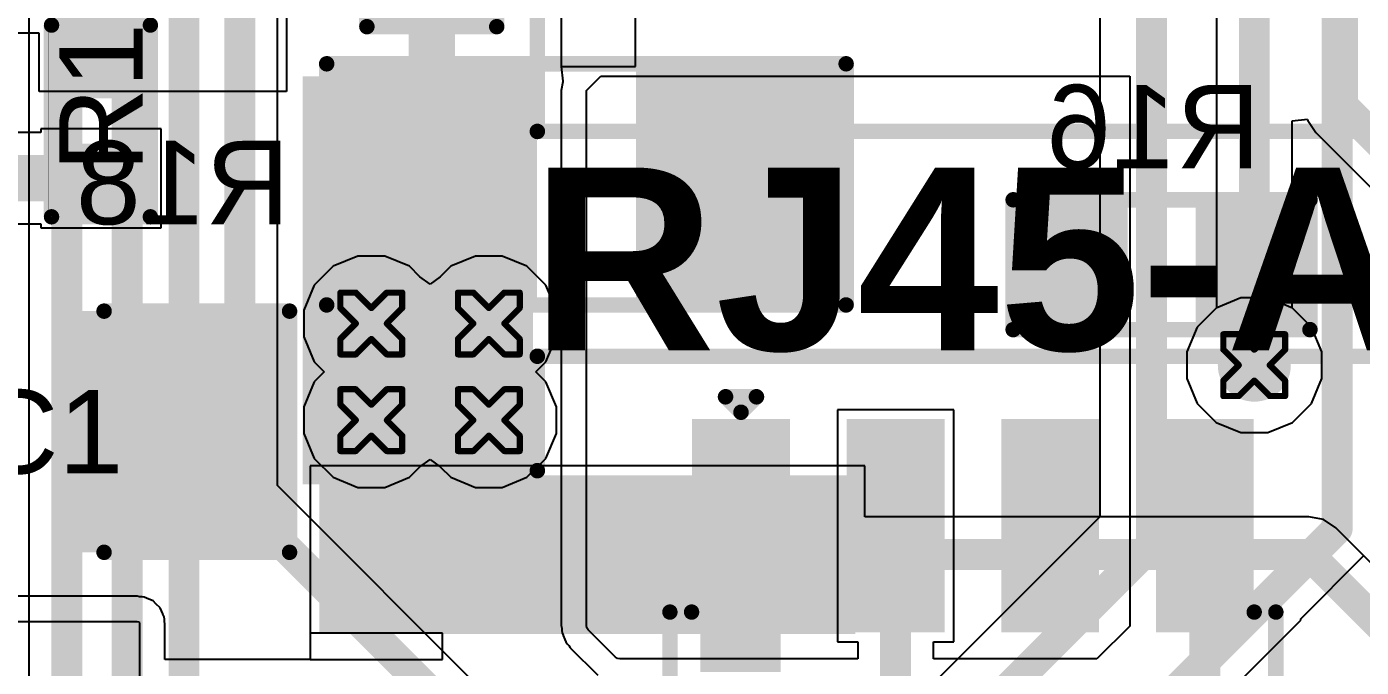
# Model space of a CAD drawing. Header units: inches. Extents: x -6 to 328, y -6 to 90.
# Drawn here: x 4.81 to 15.78, y 12.43 to 17.69 of the extents above; entities that cross this region are included whole.
import ezdxf

# ---------------------------------------------------------------- set-up
doc = ezdxf.new("R2010")
doc.units = ezdxf.units.IN
for name, color, linetype in [('Bottom Layer', 5, 'Continuous'), ('Bottom Overlay', 54, 'Continuous'), ('Bottom Paste', 16, 'Continuous'), ('Bottom Solder', 6, 'Continuous'), ('Designators', 56, 'Continuous'), ('Drill Drawing', 1, 'Continuous'), ('GND', 76, 'Continuous'), ('PWR', 16, 'Continuous'), ('Top Layer', 1, 'Continuous'), ('Top Overlay', 2, 'Continuous'), ('Top Paste', 8, 'Continuous'), ('Top Solder', 216, 'Continuous'), ('Via Holes', 16, 'Continuous')]:
    doc.layers.add(name, color=color, linetype=linetype)
doc.styles.add('Arial', font='', dxfattribs={"height": 0.2})
doc.styles.add('Arial_Bold', font='', dxfattribs={"height": 0.2})
doc.styles.get('Arial').set_extended_font_data('Arial')
doc.styles.get('Arial_Bold').set_extended_font_data('Arial', bold=True)

# ---------------------------------------------------------------- blocks, each defined once
blk = doc.blocks.new('SOIC_8_B_3')
at = {"layer": 'Bottom Layer'}
for points in [[(-3.475, 1.605), (-3.475, 2.205), (-1.925, 2.205), (-1.925, 1.605)], [(1.925, 1.605), (1.925, 2.205), (3.475, 2.205), (3.475, 1.605)], [(-3.475, 0.335), (-3.475, 0.935), (-1.925, 0.935), (-1.925, 0.335)], [(1.925, 0.335), (1.925, 0.935), (3.475, 0.935), (3.475, 0.335)], [(-3.475, -0.935), (-3.475, -0.335), (-1.925, -0.335), (-1.925, -0.935)], [(1.925, -0.935), (1.925, -0.335), (3.475, -0.335), (3.475, -0.935)], [(-3.475, -2.205), (-3.475, -1.605), (-1.925, -1.605), (-1.925, -2.205)], [(1.925, -2.205), (1.925, -1.605), (3.475, -1.605), (3.475, -2.205)]]:
    blk.add_hatch(color=5, dxfattribs=at).paths.add_polyline_path(points)
at = {"layer": 'Bottom Overlay'}
blk.add_hatch(color=54, dxfattribs=at).paths.add_polyline_path([(-1.827, -2.24), (-1.497, -2.24), (-1.497, -1.58), (-1.827, -1.58)])
at = {"layer": 'Bottom Paste'}
for points in [[(-3.475, 1.605), (-3.475, 2.205), (-1.925, 2.205), (-1.925, 1.605)], [(1.925, 1.605), (1.925, 2.205), (3.475, 2.205), (3.475, 1.605)], [(-3.475, 0.335), (-3.475, 0.935), (-1.925, 0.935), (-1.925, 0.335)], [(1.925, 0.335), (1.925, 0.935), (3.475, 0.935), (3.475, 0.335)], [(-3.475, -0.935), (-3.475, -0.335), (-1.925, -0.335), (-1.925, -0.935)], [(1.925, -0.935), (1.925, -0.335), (3.475, -0.335), (3.475, -0.935)], [(-3.475, -2.205), (-3.475, -1.605), (-1.925, -1.605), (-1.925, -2.205)], [(1.925, -2.205), (1.925, -1.605), (3.475, -1.605), (3.475, -2.205)]]:
    blk.add_hatch(color=16, dxfattribs=at).paths.add_polyline_path(points)
at = {"layer": 'Bottom Solder'}
for points in [[(-3.577, 1.503), (-3.577, 2.307), (-1.823, 2.307), (-1.823, 1.503)], [(1.823, 1.503), (1.823, 2.307), (3.577, 2.307), (3.577, 1.503)], [(-3.577, 0.233), (-3.577, 1.037), (-1.823, 1.037), (-1.823, 0.233)], [(1.823, 0.233), (1.823, 1.037), (3.577, 1.037), (3.577, 0.233)], [(-3.577, -1.037), (-3.577, -0.233), (-1.823, -0.233), (-1.823, -1.037)], [(1.823, -1.037), (1.823, -0.233), (3.577, -0.233), (3.577, -1.037)], [(-3.577, -2.307), (-3.577, -1.503), (-1.823, -1.503), (-1.823, -2.307)], [(1.823, -2.307), (1.823, -1.503), (3.577, -1.503), (3.577, -2.307)]]:
    blk.add_hatch(color=6, dxfattribs=at).paths.add_polyline_path(points)
at = {"layer": 'Bottom Overlay', "const_width": 0.127}
for points in [[(1.991, 2.489), (-1.991, 2.489)], [(-1.991, 2.311), (-1.991, 2.489)], [(1.991, 2.311), (1.991, 2.489)], [(-3.759, -2.032), (-3.759, -1.778)], [(-3.632, -1.905), (-3.759, -1.778)], [(-3.759, -2.032), (-3.632, -1.905)], [(-1.991, -2.489), (-1.991, -2.311)], [(1.991, -2.489), (1.991, -2.311)], [(1.991, -2.489), (-1.991, -2.489)]]:
    blk.add_lwpolyline(points, dxfattribs=at)
at = {"layer": 'Bottom Overlay', "const_width": 0.0635}
for points in [[(-2.022, 2.489, 1), (-1.959, 2.489, 1)], [(-2.022, 2.489, 1), (-1.959, 2.489, 1)], [(1.959, 2.489, 1), (2.022, 2.489, 1)], [(1.959, 2.489, 1), (2.022, 2.489, 1)], [(-2.022, 2.311, 1), (-1.959, 2.311, 1)], [(1.959, 2.311, 1), (2.022, 2.311, 1)], [(-3.791, -1.778, 1), (-3.727, -1.778, 1)], [(-3.791, -1.778, 1), (-3.727, -1.778, 1)], [(-3.664, -1.905, 1), (-3.6, -1.905, 1)], [(-3.664, -1.905, 1), (-3.6, -1.905, 1)], [(-3.791, -2.032, 1), (-3.727, -2.032, 1)], [(-3.791, -2.032, 1), (-3.727, -2.032, 1)], [(-2.022, -2.311, 1), (-1.959, -2.311, 1)], [(1.959, -2.311, 1), (2.022, -2.311, 1)], [(-2.022, -2.489, 1), (-1.959, -2.489, 1)], [(-2.022, -2.489, 1), (-1.959, -2.489, 1)], [(1.959, -2.489, 1), (2.022, -2.489, 1)], [(1.959, -2.489, 1), (2.022, -2.489, 1)]]:
    blk.add_lwpolyline(points, format="xyb", close=True, dxfattribs=at)
blk = doc.blocks.new('R___1206_B_24')
at = {"layer": 'Bottom Layer'}
for points in [[(-2.032, 0.889), (-0.508, 0.889), (-0.508, -0.889), (-2.032, -0.889)], [(0.508, 0.889), (2.032, 0.889), (2.032, -0.889), (0.508, -0.889)]]:
    blk.add_hatch(color=5, dxfattribs=at).paths.add_polyline_path(points)
at = {"layer": 'Bottom Paste'}
for points in [[(-2.032, 0.889), (-0.508, 0.889), (-0.508, -0.889), (-2.032, -0.889)], [(0.508, 0.889), (2.032, 0.889), (2.032, -0.889), (0.508, -0.889)]]:
    blk.add_hatch(color=16, dxfattribs=at).paths.add_polyline_path(points)
at = {"layer": 'Bottom Solder'}
for points in [[(-2.1336, 0.9906), (-0.4064, 0.9906), (-0.4064, -0.9906), (-2.1336, -0.9906)], [(0.4064, 0.9906), (2.1336, 0.9906), (2.1336, -0.9906), (0.4064, -0.9906)]]:
    blk.add_hatch(color=6, dxfattribs=at).paths.add_polyline_path(points)
at = {"layer": 'Bottom Overlay', "const_width": 0.127}
for points in [[(-2.1336, -0.9906), (-2.1336, 0.9906)], [(-2.1336, 0.9906), (2.1336, 0.9906)], [(2.1336, -0.9906), (2.1336, 0.9906)], [(-2.1336, -0.9906), (2.1336, -0.9906)]]:
    blk.add_lwpolyline(points, dxfattribs=at)
at = {"layer": 'Bottom Overlay', "const_width": 0.0635}
for points in [[(-2.16535, 0.9906, 1), (-2.10185, 0.9906, 1)], [(-2.16535, 0.9906, 1), (-2.10185, 0.9906, 1)], [(2.10185, 0.9906, 1), (2.16535, 0.9906, 1)], [(2.10185, 0.9906, 1), (2.16535, 0.9906, 1)], [(-2.16535, -0.9906, 1), (-2.10185, -0.9906, 1)], [(-2.16535, -0.9906, 1), (-2.10185, -0.9906, 1)], [(2.10185, -0.9906, 1), (2.16535, -0.9906, 1)], [(2.10185, -0.9906, 1), (2.16535, -0.9906, 1)]]:
    blk.add_lwpolyline(points, format="xyb", close=True, dxfattribs=at)
blk = doc.blocks.new('R___0603_B_25')
at = {"layer": 'Bottom Layer'}
for points in [[(-1.143, -0.4445), (-1.143, 0.4445), (-0.381, 0.4445), (-0.381, -0.4445)], [(0.381, -0.4445), (0.381, 0.4445), (1.143, 0.4445), (1.143, -0.4445)]]:
    blk.add_hatch(color=5, dxfattribs=at).paths.add_polyline_path(points)
at = {"layer": 'Bottom Paste'}
for points in [[(-1.143, -0.4445), (-1.143, 0.4445), (-0.381, 0.4445), (-0.381, -0.4445)], [(0.381, -0.4445), (0.381, 0.4445), (1.143, 0.4445), (1.143, -0.4445)]]:
    blk.add_hatch(color=16, dxfattribs=at).paths.add_polyline_path(points)
at = {"layer": 'Bottom Solder'}
for points in [[(-1.2446, -0.5461), (-1.2446, 0.5461), (-0.2794, 0.5461), (-0.2794, -0.5461)], [(0.2794, -0.5461), (0.2794, 0.5461), (1.2446, 0.5461), (1.2446, -0.5461)]]:
    blk.add_hatch(color=6, dxfattribs=at).paths.add_polyline_path(points)
at = {"layer": 'Bottom Overlay', "const_width": 0.127}
for points in [[(1.2192, 0.5334), (-1.2192, 0.5334)], [(-1.2192, -0.5334), (-1.2192, 0.5334)], [(1.2192, -0.5334), (1.2192, 0.5334)], [(1.2192, -0.5334), (-1.2192, -0.5334)]]:
    blk.add_lwpolyline(points, dxfattribs=at)
at = {"layer": 'Bottom Overlay', "const_width": 0.0635}
for points in [[(-1.25095, 0.5334, 1), (-1.18745, 0.5334, 1)], [(-1.25095, 0.5334, 1), (-1.18745, 0.5334, 1)], [(1.18745, 0.5334, 1), (1.25095, 0.5334, 1)], [(1.18745, 0.5334, 1), (1.25095, 0.5334, 1)], [(-1.25095, -0.5334, 1), (-1.18745, -0.5334, 1)], [(-1.25095, -0.5334, 1), (-1.18745, -0.5334, 1)], [(1.18745, -0.5334, 1), (1.25095, -0.5334, 1)], [(1.18745, -0.5334, 1), (1.25095, -0.5334, 1)]]:
    blk.add_lwpolyline(points, format="xyb", close=True, dxfattribs=at)
blk = doc.blocks.new('R___0603_B_26')
at = {"layer": 'Bottom Layer'}
for points in [[(-1.143, -0.4445), (-1.143, 0.4445), (-0.381, 0.4445), (-0.381, -0.4445)], [(0.381, -0.4445), (0.381, 0.4445), (1.143, 0.4445), (1.143, -0.4445)]]:
    blk.add_hatch(color=5, dxfattribs=at).paths.add_polyline_path(points)
at = {"layer": 'Bottom Paste'}
for points in [[(-1.143, -0.4445), (-1.143, 0.4445), (-0.381, 0.4445), (-0.381, -0.4445)], [(0.381, -0.4445), (0.381, 0.4445), (1.143, 0.4445), (1.143, -0.4445)]]:
    blk.add_hatch(color=16, dxfattribs=at).paths.add_polyline_path(points)
at = {"layer": 'Bottom Solder'}
for points in [[(-1.2446, -0.5461), (-1.2446, 0.5461), (-0.2794, 0.5461), (-0.2794, -0.5461)], [(0.2794, -0.5461), (0.2794, 0.5461), (1.2446, 0.5461), (1.2446, -0.5461)]]:
    blk.add_hatch(color=6, dxfattribs=at).paths.add_polyline_path(points)
at = {"layer": 'Bottom Overlay', "const_width": 0.127}
for points in [[(-1.2192, 0.5334), (-1.2192, -0.5334)], [(1.2192, 0.5334), (-1.2192, 0.5334)], [(1.2192, 0.5334), (1.2192, -0.5334)], [(1.2192, -0.5334), (-1.2192, -0.5334)]]:
    blk.add_lwpolyline(points, dxfattribs=at)
at = {"layer": 'Bottom Overlay', "const_width": 0.0635}
for points in [[(-1.25095, 0.5334, 1), (-1.18745, 0.5334, 1)], [(-1.25095, 0.5334, 1), (-1.18745, 0.5334, 1)], [(1.18745, 0.5334, 1), (1.25095, 0.5334, 1)], [(1.18745, 0.5334, 1), (1.25095, 0.5334, 1)], [(-1.25095, -0.5334, 1), (-1.18745, -0.5334, 1)], [(-1.25095, -0.5334, 1), (-1.18745, -0.5334, 1)], [(1.18745, -0.5334, 1), (1.25095, -0.5334, 1)], [(1.18745, -0.5334, 1), (1.25095, -0.5334, 1)]]:
    blk.add_lwpolyline(points, format="xyb", close=True, dxfattribs=at)
blk = doc.blocks.new('R___0402_41')
at = {"layer": 'Top Layer'}
for points in [[(-0.699, -0.318), (-0.699, 0.317), (-0.241, 0.317), (-0.241, -0.318)], [(0.241, -0.318), (0.241, 0.317), (0.699, 0.317), (0.699, -0.318)]]:
    blk.add_hatch(color=1, dxfattribs=at).paths.add_polyline_path(points)
at = {"layer": 'Top Paste'}
for points in [[(-0.699, -0.318), (-0.699, 0.317), (-0.241, 0.317), (-0.241, -0.318)], [(0.241, -0.318), (0.241, 0.317), (0.699, 0.317), (0.699, -0.318)]]:
    blk.add_hatch(color=8, dxfattribs=at).paths.add_polyline_path(points)
at = {"layer": 'Top Solder'}
for points in [[(-0.754, -0.373), (-0.754, 0.373), (-0.186, 0.373), (-0.186, -0.373)], [(0.186, -0.373), (0.186, 0.373), (0.754, 0.373), (0.754, -0.373)]]:
    blk.add_hatch(color=216, dxfattribs=at).paths.add_polyline_path(points)
at = {"layer": 'Top Overlay'}
for points, const_width in [([(-0.787, -0.406), (-0.787, 0.406)], 0.127), ([(0.787, 0.406), (-0.787, 0.406)], 0.127), ([(0.787, -0.406), (0.787, 0.406)], 0.127), ([(0.787, -0.406), (-0.787, -0.406)], 0.127), ([(0.813, -0.432), (-0.813, -0.432)], 0.00323)]:
    blk.add_lwpolyline(points, dxfattribs=dict(at, const_width=const_width))
for points, const_width in [([(-0.819, 0.406, 1), (-0.756, 0.406, 1)], 0.0635), ([(-0.819, 0.406, 1), (-0.756, 0.406, 1)], 0.0635), ([(0.756, 0.406, 1), (0.819, 0.406, 1)], 0.0635), ([(0.756, 0.406, 1), (0.819, 0.406, 1)], 0.0635), ([(-0.819, -0.406, 1), (-0.756, -0.406, 1)], 0.0635), ([(-0.819, -0.406, 1), (-0.756, -0.406, 1)], 0.0635), ([(-0.814, -0.432, 1), (-0.812, -0.432, 1)], 0.00161), ([(0.756, -0.406, 1), (0.819, -0.406, 1)], 0.0635), ([(0.756, -0.406, 1), (0.819, -0.406, 1)], 0.0635), ([(0.812, -0.432, 1), (0.814, -0.432, 1)], 0.00161)]:
    blk.add_lwpolyline(points, format="xyb", close=True, dxfattribs=dict(at, const_width=const_width))
blk = doc.blocks.new('HR963370A_51')
at = {"layer": 'Top Overlay', "const_width": 0.127}
for points in [[(-8.179, 8.661), (-8.179, -8.23)], [(-8.179, 8.661), (-7.239, 8.661)]]:
    blk.add_lwpolyline(points, dxfattribs=at)
at = {"layer": 'Top Overlay', "const_width": 0.0635}
blk.add_lwpolyline([(-8.211, 8.661, 1), (-8.147, 8.661, 1)], format="xyb", close=True, dxfattribs=at)
blk.add_lwpolyline([(-8.211, 8.661, 1), (-8.147, 8.661, 1)], format="xyb", close=True, dxfattribs=at)
blk = doc.blocks.new('HR963370A_52')
at = {"layer": 'Top Layer'}
blk.add_hatch(color=1, dxfattribs=at).paths.add_polyline_path([(6, 10.35), (7.1, 10.35), (7.1, 6.15), (6, 6.15)])
at = {"layer": 'Top Paste'}
blk.add_hatch(color=8, dxfattribs=at).paths.add_polyline_path([(6, 10.35), (7.1, 10.35), (7.1, 6.15), (6, 6.15)])
at = {"layer": 'Top Solder'}
blk.add_hatch(color=216, dxfattribs=at).paths.add_polyline_path([(5.898, 10.452), (7.202, 10.452), (7.202, 6.048), (5.898, 6.048)])
at = {"layer": 'Top Overlay', "const_width": 0.127}
for points in [[(7.239, 8.661), (8.179, 8.661)], [(8.179, 8.661), (8.179, -8.23)]]:
    blk.add_lwpolyline(points, dxfattribs=at)
at = {"layer": 'Top Overlay', "const_width": 0.0635}
for points in [[(7.207, 8.661, 1), (7.271, 8.661, 1)], [(8.147, 8.661, 1), (8.211, 8.661, 1)], [(8.147, 8.661, 1), (8.211, 8.661, 1)]]:
    blk.add_lwpolyline(points, format="xyb", close=True, dxfattribs=at)
blk = doc.blocks.new('C___1206_98')
at = {"layer": 'Top Layer'}
for points in [[(-2.032, 0.889), (-0.508, 0.889), (-0.508, -0.889), (-2.032, -0.889)], [(0.508, 0.889), (2.032, 0.889), (2.032, -0.889), (0.508, -0.889)]]:
    blk.add_hatch(color=1, dxfattribs=at).paths.add_polyline_path(points)
at = {"layer": 'Top Paste'}
for points in [[(-2.032, 0.889), (-0.508, 0.889), (-0.508, -0.889), (-2.032, -0.889)], [(0.508, 0.889), (2.032, 0.889), (2.032, -0.889), (0.508, -0.889)]]:
    blk.add_hatch(color=8, dxfattribs=at).paths.add_polyline_path(points)
at = {"layer": 'Top Solder'}
for points in [[(-2.1336, 0.9906), (-0.4064, 0.9906), (-0.4064, -0.9906), (-2.1336, -0.9906)], [(0.4064, 0.9906), (2.1336, 0.9906), (2.1336, -0.9906), (0.4064, -0.9906)]]:
    blk.add_hatch(color=216, dxfattribs=at).paths.add_polyline_path(points)
at = {"layer": 'Top Overlay', "const_width": 0.127}
for points in [[(-0.6096, 0.9906), (-2.1336, 0.9906)], [(-2.1336, 0.9906), (-2.1336, -0.9906)], [(2.1336, 0.9906), (0.6096, 0.9906)], [(2.1336, 0.9906), (2.1336, -0.9906)], [(-0.6096, -0.9906), (-2.1336, -0.9906)], [(2.1336, -0.9906), (0.6096, -0.9906)]]:
    blk.add_lwpolyline(points, dxfattribs=at)
at = {"layer": 'Top Overlay', "const_width": 0.0635}
for points in [[(-2.16535, 0.9906, 1), (-2.10185, 0.9906, 1)], [(-2.16535, 0.9906, 1), (-2.10185, 0.9906, 1)], [(-0.64135, 0.9906, 1), (-0.57785, 0.9906, 1)], [(0.57785, 0.9906, 1), (0.64135, 0.9906, 1)], [(2.10185, 0.9906, 1), (2.16535, 0.9906, 1)], [(2.10185, 0.9906, 1), (2.16535, 0.9906, 1)], [(-2.16535, -0.9906, 1), (-2.10185, -0.9906, 1)], [(-2.16535, -0.9906, 1), (-2.10185, -0.9906, 1)], [(-0.64135, -0.9906, 1), (-0.57785, -0.9906, 1)], [(0.57785, -0.9906, 1), (0.64135, -0.9906, 1)], [(2.10185, -0.9906, 1), (2.16535, -0.9906, 1)], [(2.10185, -0.9906, 1), (2.16535, -0.9906, 1)]]:
    blk.add_lwpolyline(points, format="xyb", close=True, dxfattribs=at)

msp = doc.modelspace()

# ---------------------------------------------------------------- hatches: boundary and pattern name
at = {"layer": 'Bottom Layer'}
msp.add_hatch(color=5, dxfattribs=at).paths.add_polyline_path([(7.081, 13.934), (8.974, 13.934), (8.974, 17.287), (7.081, 17.287)])
h = msp.add_hatch(color=5, dxfattribs=at)
edge = h.paths.add_edge_path()
edge.add_arc((7.645, 15.255), 0.3, 0, 360)
h = msp.add_hatch(color=5, dxfattribs=at)
edge = h.paths.add_edge_path()
edge.add_arc((8.611, 15.255), 0.3, 0, 360)
h = msp.add_hatch(color=5, dxfattribs=at)
edge = h.paths.add_edge_path()
edge.add_arc((14.899, 14.913), 0.3, 0, 360)
h = msp.add_hatch(color=5, dxfattribs=at)
edge = h.paths.add_edge_path()
edge.add_arc((7.645, 14.461), 0.3, 0, 360)
h = msp.add_hatch(color=5, dxfattribs=at)
edge = h.paths.add_edge_path()
edge.add_arc((8.611, 14.461), 0.3, 0, 360)
at = {"layer": 'GND'}
h = msp.add_hatch(color=76, dxfattribs=at)
edge = h.paths.add_edge_path()
edge.add_arc((7.645, 15.255), 0.3, 0, 360)
h = msp.add_hatch(color=76, dxfattribs=at)
edge = h.paths.add_edge_path()
edge.add_arc((8.611, 15.255), 0.3, 0, 360)
h = msp.add_hatch(color=76, dxfattribs=at)
edge = h.paths.add_edge_path()
edge.add_arc((14.899, 14.913), 0.3, 0, 360)
h = msp.add_hatch(color=76, dxfattribs=at)
edge = h.paths.add_edge_path()
edge.add_arc((7.645, 14.461), 0.3, 0, 360)
h = msp.add_hatch(color=76, dxfattribs=at)
edge = h.paths.add_edge_path()
edge.add_arc((8.611, 14.461), 0.3, 0, 360)
at = {"layer": 'PWR'}
h = msp.add_hatch(color=16, dxfattribs=at)
edge = h.paths.add_edge_path()
edge.add_arc((7.645, 15.255), 0.3, 0, 360)
h = msp.add_hatch(color=16, dxfattribs=at)
edge = h.paths.add_edge_path()
edge.add_arc((8.611, 15.255), 0.3, 0, 360)
h = msp.add_hatch(color=16, dxfattribs=at)
edge = h.paths.add_edge_path()
edge.add_arc((14.899, 14.913), 0.3, 0, 360)
h = msp.add_hatch(color=16, dxfattribs=at)
edge = h.paths.add_edge_path()
edge.add_arc((7.645, 14.461), 0.3, 0, 360)
h = msp.add_hatch(color=16, dxfattribs=at)
edge = h.paths.add_edge_path()
edge.add_arc((8.611, 14.461), 0.3, 0, 360)
at = {"layer": 'Top Layer'}
h = msp.add_hatch(color=1, dxfattribs=at)
edge = h.paths.add_edge_path()
edge.add_arc((7.645, 15.255), 0.3, 0, 360)
h = msp.add_hatch(color=1, dxfattribs=at)
edge = h.paths.add_edge_path()
edge.add_arc((8.611, 15.255), 0.3, 0, 360)
h = msp.add_hatch(color=1, dxfattribs=at)
edge = h.paths.add_edge_path()
edge.add_arc((14.899, 14.913), 0.3, 0, 360)
h = msp.add_hatch(color=1, dxfattribs=at)
edge = h.paths.add_edge_path()
edge.add_arc((7.645, 14.461), 0.3, 0, 360)
h = msp.add_hatch(color=1, dxfattribs=at)
edge = h.paths.add_edge_path()
edge.add_arc((8.611, 14.461), 0.3, 0, 360)
at = {"layer": 'Via Holes'}
h = msp.add_hatch(color=7, dxfattribs=at)
edge = h.paths.add_edge_path()
edge.add_arc((7.645, 15.255), 0.15, 0, 360)
h = msp.add_hatch(color=7, dxfattribs=at)
edge = h.paths.add_edge_path()
edge.add_arc((8.611, 15.255), 0.15, 0, 360)
h = msp.add_hatch(color=7, dxfattribs=at)
edge = h.paths.add_edge_path()
edge.add_arc((14.899, 14.913), 0.15, 0, 360)
h = msp.add_hatch(color=7, dxfattribs=at)
edge = h.paths.add_edge_path()
edge.add_arc((7.645, 14.461), 0.15, 0, 360)
h = msp.add_hatch(color=7, dxfattribs=at)
edge = h.paths.add_edge_path()
edge.add_arc((8.611, 14.461), 0.15, 0, 360)

# ---------------------------------------------------------------- linework, layer by layer
at = {"layer": 'Bottom Layer'}
for p, q in [((4.832, 20.693), (4.832, 9.934)), ((6.875, 13.923), (6.875, 18.351)), ((9.205, 18.227), (9.205, 17.367)), ((9.814, 17.367), (9.814, 18.227)), ((9.205, 18.031), (9.205, 17.367)), ((9.205, 17.367), (9.814, 17.367)), ((9.205, 17.367), (9.205, 17.367)), ((9.205, 17.367), (9.205, 17.367)), ((9.205, 17.367), (9.219, 17.246)), ((9.219, 17.24), (9.205, 17.168)), ((9.219, 17.246), (9.219, 17.24)), ((9.412, 17.168), (9.531, 17.287)), ((9.531, 17.287), (12.252, 17.287)), ((12.252, 17.287), (13.877, 17.287)), ((13.877, 17.287), (13.877, 12.77)), ((9.205, 17.168), (9.205, 17.168)), ((9.205, 17.168), (9.205, 12.773)), ((9.412, 12.773), (9.412, 17.168)), ((12.43, 14.547), (11.474, 14.547)), ((11.474, 14.547), (11.474, 12.641)), ((12.43, 12.641), (12.43, 14.547)), ((8.743, 12.055), (6.875, 13.923)), ((9.205, 12.773), (9.209, 12.753)), ((9.209, 12.753), (9.209, 12.733)), ((9.209, 12.733), (9.213, 12.714)), ((9.416, 12.754), (9.412, 12.773)), ((9.427, 12.738), (9.416, 12.754)), ((9.652, 12.513), (9.427, 12.738)), ((13.877, 12.77), (13.606, 12.499)), ((9.213, 12.714), (9.221, 12.695)), ((9.221, 12.695), (9.221, 12.694)), ((9.221, 12.694), (9.221, 12.693)), ((9.221, 12.693), (9.235, 12.66)), ((9.235, 12.66), (9.235, 12.659)), ((9.235, 12.659), (9.236, 12.658)), ((9.236, 12.658), (9.244, 12.639)), ((9.244, 12.639), (9.254, 12.623)), ((9.254, 12.623), (9.269, 12.609)), ((9.269, 12.609), (9.28, 12.592)), ((11.474, 12.641), (11.641, 12.641)), ((11.641, 12.641), (11.641, 12.499)), ((12.263, 12.499), (12.263, 12.641)), ((12.263, 12.641), (12.43, 12.641)), ((9.28, 12.592), (9.505, 12.366)), ((9.668, 12.502), (9.652, 12.513)), ((9.687, 12.499), (9.668, 12.502)), ((11.641, 12.499), (9.687, 12.499)), ((13.606, 12.499), (12.263, 12.499))]:
    msp.add_line(p, q, dxfattribs=at)
for points, const_width in [([(5.143, 9.818), (5.143, 20.693)], 0.254), ([(5.64, 10.314), (5.64, 20.441)], 0.254), ([(6.106, 11.738), (6.106, 20.163)], 0.254), ([(6.564, 13.794), (6.564, 18.48)], 0.254), ([(8.142, 16.398), (8.142, 18.151)], 0.381), ([(8.142, 16.398), (8.611, 15.93)], 0.381), ([(8.611, 14.461), (8.611, 15.93)], 0.381), ([(14.899, 14.913), (14.899, 15.738)], 0.508), ([(6.564, 13.794), (8.523, 11.835)], 0.254), ([(11.952, 11.458), (11.952, 13.594)], 0.254), ([(14.492, 10.997), (14.492, 13.594)], 0.254)]:
    msp.add_lwpolyline(points, dxfattribs=dict(at, const_width=const_width))
for points, const_width in [([(8.047, 16.398, 1), (8.237, 16.398, 1)], 0.191), ([(8.047, 16.398, 1), (8.237, 16.398, 1)], 0.191), ([(8.515, 15.93, 1), (8.706, 15.93, 1)], 0.191), ([(8.515, 15.93, 1), (8.706, 15.93, 1)], 0.191), ([(14.772, 15.738, 1), (15.026, 15.738, 1)], 0.254), ([(14.772, 14.913, 1), (15.026, 14.913, 1)], 0.254), ([(8.515, 14.461, 1), (8.706, 14.461, 1)], 0.191), ([(6.501, 13.794, 1), (6.628, 13.794, 1)], 0.127), ([(6.501, 13.794, 1), (6.628, 13.794, 1)], 0.127), ([(11.889, 13.594, 1), (12.016, 13.594, 1)], 0.127), ([(14.429, 13.594, 1), (14.556, 13.594, 1)], 0.127)]:
    msp.add_lwpolyline(points, format="xyb", close=True, dxfattribs=dict(at, const_width=const_width))
at = {"layer": 'Drill Drawing', "const_width": 0.0508}
for points in [[(7.391, 15.382), (7.391, 15.509)], [(7.391, 15.509), (7.518, 15.509)], [(7.518, 15.509), (7.645, 15.382)], [(7.645, 15.382), (7.772, 15.509)], [(7.772, 15.509), (7.899, 15.509)], [(7.899, 15.382), (7.899, 15.509)], [(8.357, 15.382), (8.357, 15.509)], [(8.357, 15.509), (8.484, 15.509)], [(8.484, 15.509), (8.611, 15.382)], [(8.611, 15.382), (8.738, 15.509)], [(8.738, 15.509), (8.865, 15.509)], [(8.865, 15.382), (8.865, 15.509)], [(7.391, 15.382), (7.518, 15.255)], [(7.772, 15.255), (7.899, 15.382)], [(8.357, 15.382), (8.484, 15.255)], [(8.738, 15.255), (8.865, 15.382)], [(7.391, 15.128), (7.518, 15.255)], [(7.772, 15.255), (7.899, 15.128)], [(8.357, 15.128), (8.484, 15.255)], [(8.738, 15.255), (8.865, 15.128)], [(7.391, 15.001), (7.391, 15.128)], [(7.518, 15.001), (7.645, 15.128)], [(7.645, 15.128), (7.772, 15.001)], [(7.899, 15.001), (7.899, 15.128)], [(8.357, 15.001), (8.357, 15.128)], [(8.484, 15.001), (8.611, 15.128)], [(8.611, 15.128), (8.738, 15.001)], [(8.865, 15.001), (8.865, 15.128)], [(14.645, 15.04), (14.645, 15.167)], [(14.645, 15.167), (14.772, 15.167)], [(14.772, 15.167), (14.899, 15.04)], [(14.899, 15.04), (15.026, 15.167)], [(15.026, 15.167), (15.153, 15.167)], [(15.153, 15.04), (15.153, 15.167)], [(7.391, 15.001), (7.518, 15.001)], [(7.772, 15.001), (7.899, 15.001)], [(8.357, 15.001), (8.484, 15.001)], [(8.738, 15.001), (8.865, 15.001)], [(14.645, 15.04), (14.772, 14.913)], [(15.026, 14.913), (15.153, 15.04)], [(14.645, 14.786), (14.772, 14.913)], [(15.026, 14.913), (15.153, 14.786)], [(14.645, 14.659), (14.645, 14.786)], [(14.772, 14.659), (14.899, 14.786)], [(14.899, 14.786), (15.026, 14.659)], [(15.153, 14.659), (15.153, 14.786)], [(7.391, 14.588), (7.391, 14.715)], [(7.391, 14.715), (7.518, 14.715)], [(7.518, 14.715), (7.645, 14.588)], [(7.645, 14.588), (7.772, 14.715)], [(7.772, 14.715), (7.899, 14.715)], [(7.899, 14.588), (7.899, 14.715)], [(8.357, 14.588), (8.357, 14.715)], [(8.357, 14.715), (8.484, 14.715)], [(8.484, 14.715), (8.611, 14.588)], [(8.611, 14.588), (8.738, 14.715)], [(8.738, 14.715), (8.865, 14.715)], [(8.865, 14.588), (8.865, 14.715)], [(7.391, 14.588), (7.518, 14.461)], [(7.772, 14.461), (7.899, 14.588)], [(8.357, 14.588), (8.484, 14.461)], [(8.738, 14.461), (8.865, 14.588)], [(14.645, 14.659), (14.772, 14.659)], [(15.026, 14.659), (15.153, 14.659)], [(7.391, 14.334), (7.518, 14.461)], [(7.772, 14.461), (7.899, 14.334)], [(8.357, 14.334), (8.484, 14.461)], [(8.738, 14.461), (8.865, 14.334)], [(7.391, 14.207), (7.391, 14.334)], [(7.518, 14.207), (7.645, 14.334)], [(7.645, 14.334), (7.772, 14.207)], [(7.899, 14.207), (7.899, 14.334)], [(8.357, 14.207), (8.357, 14.334)], [(8.484, 14.207), (8.611, 14.334)], [(8.611, 14.334), (8.738, 14.207)], [(8.865, 14.207), (8.865, 14.334)], [(7.391, 14.207), (7.518, 14.207)], [(7.772, 14.207), (7.899, 14.207)], [(8.357, 14.207), (8.484, 14.207)], [(8.738, 14.207), (8.865, 14.207)]]:
    msp.add_lwpolyline(points, dxfattribs=at)
at = {"layer": 'Drill Drawing', "const_width": 0.0254}
for points in [[(7.379, 15.509, 1), (7.404, 15.509, 1)], [(7.379, 15.509, 1), (7.404, 15.509, 1)], [(7.506, 15.509, 1), (7.531, 15.509, 1)], [(7.506, 15.509, 1), (7.531, 15.509, 1)], [(7.76, 15.509, 1), (7.785, 15.509, 1)], [(7.76, 15.509, 1), (7.785, 15.509, 1)], [(7.887, 15.509, 1), (7.912, 15.509, 1)], [(7.887, 15.509, 1), (7.912, 15.509, 1)], [(8.344, 15.509, 1), (8.369, 15.509, 1)], [(8.344, 15.509, 1), (8.369, 15.509, 1)], [(8.471, 15.509, 1), (8.496, 15.509, 1)], [(8.471, 15.509, 1), (8.496, 15.509, 1)], [(8.725, 15.509, 1), (8.75, 15.509, 1)], [(8.725, 15.509, 1), (8.75, 15.509, 1)], [(8.852, 15.509, 1), (8.877, 15.509, 1)], [(8.852, 15.509, 1), (8.877, 15.509, 1)], [(7.379, 15.382, 1), (7.404, 15.382, 1)], [(7.379, 15.382, 1), (7.404, 15.382, 1)], [(7.633, 15.382, 1), (7.658, 15.382, 1)], [(7.633, 15.382, 1), (7.658, 15.382, 1)], [(7.887, 15.382, 1), (7.912, 15.382, 1)], [(7.887, 15.382, 1), (7.912, 15.382, 1)], [(8.344, 15.382, 1), (8.369, 15.382, 1)], [(8.344, 15.382, 1), (8.369, 15.382, 1)], [(8.598, 15.382, 1), (8.623, 15.382, 1)], [(8.598, 15.382, 1), (8.623, 15.382, 1)], [(8.852, 15.382, 1), (8.877, 15.382, 1)], [(8.852, 15.382, 1), (8.877, 15.382, 1)], [(7.506, 15.255, 1), (7.531, 15.255, 1)], [(7.506, 15.255, 1), (7.531, 15.255, 1)], [(7.76, 15.255, 1), (7.785, 15.255, 1)], [(7.76, 15.255, 1), (7.785, 15.255, 1)], [(8.471, 15.255, 1), (8.496, 15.255, 1)], [(8.471, 15.255, 1), (8.496, 15.255, 1)], [(8.725, 15.255, 1), (8.75, 15.255, 1)], [(8.725, 15.255, 1), (8.75, 15.255, 1)], [(7.379, 15.128, 1), (7.404, 15.128, 1)], [(7.379, 15.128, 1), (7.404, 15.128, 1)], [(7.633, 15.128, 1), (7.658, 15.128, 1)], [(7.633, 15.128, 1), (7.658, 15.128, 1)], [(7.887, 15.128, 1), (7.912, 15.128, 1)], [(7.887, 15.128, 1), (7.912, 15.128, 1)], [(8.344, 15.128, 1), (8.369, 15.128, 1)], [(8.344, 15.128, 1), (8.369, 15.128, 1)], [(8.598, 15.128, 1), (8.623, 15.128, 1)], [(8.598, 15.128, 1), (8.623, 15.128, 1)], [(8.852, 15.128, 1), (8.877, 15.128, 1)], [(8.852, 15.128, 1), (8.877, 15.128, 1)], [(14.632, 15.167, 1), (14.657, 15.167, 1)], [(14.632, 15.167, 1), (14.657, 15.167, 1)], [(14.759, 15.167, 1), (14.784, 15.167, 1)], [(14.759, 15.167, 1), (14.784, 15.167, 1)], [(15.013, 15.167, 1), (15.038, 15.167, 1)], [(15.013, 15.167, 1), (15.038, 15.167, 1)], [(15.14, 15.167, 1), (15.165, 15.167, 1)], [(15.14, 15.167, 1), (15.165, 15.167, 1)], [(7.379, 15.001, 1), (7.404, 15.001, 1)], [(7.379, 15.001, 1), (7.404, 15.001, 1)], [(7.506, 15.001, 1), (7.531, 15.001, 1)], [(7.506, 15.001, 1), (7.531, 15.001, 1)], [(7.76, 15.001, 1), (7.785, 15.001, 1)], [(7.76, 15.001, 1), (7.785, 15.001, 1)], [(7.887, 15.001, 1), (7.912, 15.001, 1)], [(7.887, 15.001, 1), (7.912, 15.001, 1)], [(8.344, 15.001, 1), (8.369, 15.001, 1)], [(8.344, 15.001, 1), (8.369, 15.001, 1)], [(8.471, 15.001, 1), (8.496, 15.001, 1)], [(8.471, 15.001, 1), (8.496, 15.001, 1)], [(8.725, 15.001, 1), (8.75, 15.001, 1)], [(8.725, 15.001, 1), (8.75, 15.001, 1)], [(8.852, 15.001, 1), (8.877, 15.001, 1)], [(8.852, 15.001, 1), (8.877, 15.001, 1)], [(14.632, 15.04, 1), (14.657, 15.04, 1)], [(14.632, 15.04, 1), (14.657, 15.04, 1)], [(14.886, 15.04, 1), (14.911, 15.04, 1)], [(14.886, 15.04, 1), (14.911, 15.04, 1)], [(15.14, 15.04, 1), (15.165, 15.04, 1)], [(15.14, 15.04, 1), (15.165, 15.04, 1)], [(14.759, 14.913, 1), (14.784, 14.913, 1)], [(14.759, 14.913, 1), (14.784, 14.913, 1)], [(15.013, 14.913, 1), (15.038, 14.913, 1)], [(15.013, 14.913, 1), (15.038, 14.913, 1)], [(14.632, 14.786, 1), (14.657, 14.786, 1)], [(14.632, 14.786, 1), (14.657, 14.786, 1)], [(14.886, 14.786, 1), (14.911, 14.786, 1)], [(14.886, 14.786, 1), (14.911, 14.786, 1)], [(15.14, 14.786, 1), (15.165, 14.786, 1)], [(15.14, 14.786, 1), (15.165, 14.786, 1)], [(7.379, 14.715, 1), (7.404, 14.715, 1)], [(7.379, 14.715, 1), (7.404, 14.715, 1)], [(7.506, 14.715, 1), (7.531, 14.715, 1)], [(7.506, 14.715, 1), (7.531, 14.715, 1)], [(7.76, 14.715, 1), (7.785, 14.715, 1)], [(7.76, 14.715, 1), (7.785, 14.715, 1)], [(7.887, 14.715, 1), (7.912, 14.715, 1)], [(7.887, 14.715, 1), (7.912, 14.715, 1)], [(8.344, 14.715, 1), (8.369, 14.715, 1)], [(8.344, 14.715, 1), (8.369, 14.715, 1)], [(8.471, 14.715, 1), (8.496, 14.715, 1)], [(8.471, 14.715, 1), (8.496, 14.715, 1)], [(8.725, 14.715, 1), (8.75, 14.715, 1)], [(8.725, 14.715, 1), (8.75, 14.715, 1)], [(8.852, 14.715, 1), (8.877, 14.715, 1)], [(8.852, 14.715, 1), (8.877, 14.715, 1)], [(7.379, 14.588, 1), (7.404, 14.588, 1)], [(7.379, 14.588, 1), (7.404, 14.588, 1)], [(7.633, 14.588, 1), (7.658, 14.588, 1)], [(7.633, 14.588, 1), (7.658, 14.588, 1)], [(7.887, 14.588, 1), (7.912, 14.588, 1)], [(7.887, 14.588, 1), (7.912, 14.588, 1)], [(8.344, 14.588, 1), (8.369, 14.588, 1)], [(8.344, 14.588, 1), (8.369, 14.588, 1)], [(8.598, 14.588, 1), (8.623, 14.588, 1)], [(8.598, 14.588, 1), (8.623, 14.588, 1)], [(8.852, 14.588, 1), (8.877, 14.588, 1)], [(8.852, 14.588, 1), (8.877, 14.588, 1)], [(14.632, 14.659, 1), (14.657, 14.659, 1)], [(14.632, 14.659, 1), (14.657, 14.659, 1)], [(14.759, 14.659, 1), (14.784, 14.659, 1)], [(14.759, 14.659, 1), (14.784, 14.659, 1)], [(15.013, 14.659, 1), (15.038, 14.659, 1)], [(15.013, 14.659, 1), (15.038, 14.659, 1)], [(15.14, 14.659, 1), (15.165, 14.659, 1)], [(15.14, 14.659, 1), (15.165, 14.659, 1)], [(7.506, 14.461, 1), (7.531, 14.461, 1)], [(7.506, 14.461, 1), (7.531, 14.461, 1)], [(7.76, 14.461, 1), (7.785, 14.461, 1)], [(7.76, 14.461, 1), (7.785, 14.461, 1)], [(8.471, 14.461, 1), (8.496, 14.461, 1)], [(8.471, 14.461, 1), (8.496, 14.461, 1)], [(8.725, 14.461, 1), (8.75, 14.461, 1)], [(8.725, 14.461, 1), (8.75, 14.461, 1)], [(7.379, 14.334, 1), (7.404, 14.334, 1)], [(7.379, 14.334, 1), (7.404, 14.334, 1)], [(7.633, 14.334, 1), (7.658, 14.334, 1)], [(7.633, 14.334, 1), (7.658, 14.334, 1)], [(7.887, 14.334, 1), (7.912, 14.334, 1)], [(7.887, 14.334, 1), (7.912, 14.334, 1)], [(8.344, 14.334, 1), (8.369, 14.334, 1)], [(8.344, 14.334, 1), (8.369, 14.334, 1)], [(8.598, 14.334, 1), (8.623, 14.334, 1)], [(8.598, 14.334, 1), (8.623, 14.334, 1)], [(8.852, 14.334, 1), (8.877, 14.334, 1)], [(8.852, 14.334, 1), (8.877, 14.334, 1)], [(7.379, 14.207, 1), (7.404, 14.207, 1)], [(7.379, 14.207, 1), (7.404, 14.207, 1)], [(7.506, 14.207, 1), (7.531, 14.207, 1)], [(7.506, 14.207, 1), (7.531, 14.207, 1)], [(7.76, 14.207, 1), (7.785, 14.207, 1)], [(7.76, 14.207, 1), (7.785, 14.207, 1)], [(7.887, 14.207, 1), (7.912, 14.207, 1)], [(7.887, 14.207, 1), (7.912, 14.207, 1)], [(8.344, 14.207, 1), (8.369, 14.207, 1)], [(8.344, 14.207, 1), (8.369, 14.207, 1)], [(8.471, 14.207, 1), (8.496, 14.207, 1)], [(8.471, 14.207, 1), (8.496, 14.207, 1)], [(8.725, 14.207, 1), (8.75, 14.207, 1)], [(8.725, 14.207, 1), (8.75, 14.207, 1)], [(8.852, 14.207, 1), (8.877, 14.207, 1)], [(8.852, 14.207, 1), (8.877, 14.207, 1)]]:
    msp.add_lwpolyline(points, format="xyb", close=True, dxfattribs=at)
at = {"layer": 'GND'}
for p, q in [((14.788, 15.467), (14.585, 15.382)), ((15.009, 15.467), (14.788, 15.467)), ((15.212, 15.382), (15.009, 15.467)), ((14.585, 15.382), (14.429, 15.226)), ((15.368, 15.226), (15.212, 15.382)), ((14.429, 15.226), (14.345, 15.023)), ((15.453, 15.023), (15.368, 15.226)), ((14.345, 15.023), (14.345, 14.802)), ((15.453, 14.802), (15.453, 15.023)), ((14.345, 14.802), (14.429, 14.599)), ((15.368, 14.599), (15.453, 14.802)), ((14.429, 14.599), (14.585, 14.443)), ((15.212, 14.443), (15.368, 14.599)), ((14.585, 14.443), (14.788, 14.359)), ((15.009, 14.359), (15.212, 14.443)), ((14.788, 14.359), (15.009, 14.359))]:
    msp.add_line(p, q, dxfattribs=at)
at = {"layer": 'PWR'}
for p, q in [((13.629, 18.712), (13.629, 13.668)), ((7.535, 15.809), (7.332, 15.725)), ((7.756, 15.809), (7.535, 15.809)), ((7.959, 15.725), (7.756, 15.809)), ((8.5, 15.809), (8.297, 15.725)), ((8.721, 15.809), (8.5, 15.809)), ((8.924, 15.725), (8.721, 15.809)), ((7.332, 15.725), (7.176, 15.569)), ((8.045, 15.639), (7.959, 15.725)), ((8.297, 15.725), (8.211, 15.639)), ((9.08, 15.569), (8.924, 15.725)), ((7.176, 15.569), (7.091, 15.365)), ((8.128, 15.578), (8.045, 15.639)), ((8.211, 15.639), (8.128, 15.578)), ((9.165, 15.365), (9.08, 15.569)), ((7.091, 15.365), (7.091, 15.145)), ((9.165, 15.145), (9.165, 15.365)), ((7.091, 15.145), (7.176, 14.941)), ((9.08, 14.941), (9.165, 15.145)), ((7.176, 14.941), (7.259, 14.858)), ((8.997, 14.858), (9.08, 14.941)), ((7.259, 14.858), (7.176, 14.775)), ((9.08, 14.775), (8.997, 14.858)), ((7.176, 14.775), (7.091, 14.571)), ((9.165, 14.571), (9.08, 14.775)), ((7.091, 14.571), (7.091, 14.351)), ((9.165, 14.351), (9.165, 14.571)), ((7.091, 14.351), (7.176, 14.147)), ((9.08, 14.147), (9.165, 14.351)), ((7.176, 14.147), (7.332, 13.992)), ((8.924, 13.992), (9.08, 14.147)), ((7.959, 13.992), (8.045, 14.077)), ((8.045, 14.077), (8.128, 14.138)), ((8.128, 14.138), (8.211, 14.077)), ((8.211, 14.077), (8.297, 13.992)), ((7.332, 13.992), (7.535, 13.907)), ((7.756, 13.907), (7.959, 13.992)), ((8.297, 13.992), (8.5, 13.907)), ((8.721, 13.907), (8.924, 13.992)), ((7.535, 13.907), (7.756, 13.907)), ((8.5, 13.907), (8.721, 13.907)), ((13.629, 13.668), (10.822, 10.861)), ((15.28, 12.828), (15.799, 13.348)), ((15.28, 12.817), (15.28, 12.828)), ((13.629, 11.166), (15.28, 12.817))]:
    msp.add_line(p, q, dxfattribs=at)
at = {"layer": 'PWR', "const_width": 0.254}
for points in [[(15.58, 13.568), (15.58, 20.115)], [(14.054, 13.435), (14.054, 19.07)], [(13.222, 11.21), (15.58, 13.568)], [(11.688, 11.069), (14.054, 13.435)]]:
    msp.add_lwpolyline(points, dxfattribs=at)
at = {"layer": 'PWR', "const_width": 0.127}
for points in [[(15.516, 13.568, 1), (15.643, 13.568, 1)], [(15.516, 13.568, 1), (15.643, 13.568, 1)], [(13.991, 13.435, 1), (14.118, 13.435, 1)], [(13.991, 13.435, 1), (14.118, 13.435, 1)]]:
    msp.add_lwpolyline(points, format="xyb", close=True, dxfattribs=at)
at = {"layer": 'Top Layer'}
for p, q in [((6.948, 19.827), (6.948, 17.16)), ((14.588, 18.641), (14.588, 15.383)), ((4.916, 17.64), (1.182, 17.64)), ((4.916, 17.16), (4.916, 17.64)), ((6.948, 17.16), (4.916, 17.16)), ((15.209, 16.92), (15.336, 16.933)), ((15.209, 15.383), (15.209, 16.92)), ((15.336, 16.933), (15.338, 16.924)), ((15.338, 16.924), (15.405, 16.823)), ((4.929, 16.824), (4.657, 16.824)), ((5.92, 16.855), (4.929, 16.855)), ((4.929, 16.855), (4.929, 16.824)), ((5.92, 16.042), (5.92, 16.855)), ((15.405, 16.823), (15.898, 16.331)), ((4.657, 16.073), (4.929, 16.073)), ((4.929, 16.073), (4.929, 16.042)), ((4.929, 16.042), (5.92, 16.042)), ((14.585, 15.382), (14.429, 15.226)), ((14.588, 15.383), (14.585, 15.382)), ((15.212, 15.382), (15.209, 15.383)), ((15.368, 15.226), (15.212, 15.382)), ((14.429, 15.226), (14.345, 15.023)), ((15.453, 15.023), (15.368, 15.226)), ((14.345, 15.023), (14.345, 14.802)), ((15.453, 14.802), (15.453, 15.023)), ((14.345, 14.802), (14.429, 14.599)), ((15.368, 14.599), (15.453, 14.802)), ((14.429, 14.599), (14.585, 14.443)), ((15.212, 14.443), (15.368, 14.599)), ((14.585, 14.443), (14.788, 14.359)), ((15.009, 14.359), (15.212, 14.443)), ((14.788, 14.359), (15.009, 14.359)), ((11.698, 14.085), (7.142, 14.085)), ((7.142, 14.085), (7.142, 12.495)), ((11.698, 13.668), (11.698, 14.085)), ((15.348, 13.668), (11.698, 13.668)), ((15.467, 13.644), (15.348, 13.668)), ((15.568, 13.577), (15.467, 13.644)), ((16.132, 13.013), (15.568, 13.577)), ((5.721, 13.014), (4.666, 13.014)), ((5.741, 13.01), (5.721, 13.014)), ((5.762, 13.01), (5.741, 13.01)), ((5.779, 13.007), (5.762, 13.01)), ((5.798, 12.999), (5.779, 13.007)), ((5.779, 13.007), (5.779, 13.007)), ((5.779, 13.007), (5.779, 13.007)), ((5.801, 12.999), (5.798, 12.999)), ((5.803, 12.997), (5.801, 12.999)), ((5.854, 12.976), (5.803, 12.997)), ((5.876, 12.953), (5.854, 12.976)), ((5.854, 12.976), (5.854, 12.976)), ((5.854, 12.976), (5.854, 12.976)), ((5.911, 12.919), (5.876, 12.953)), ((5.932, 12.869), (5.911, 12.919)), ((5.933, 12.866), (5.932, 12.869)), ((5.934, 12.863), (5.933, 12.866)), ((5.942, 12.844), (5.934, 12.863)), ((5.945, 12.827), (5.942, 12.844)), ((4.459, 12.807), (5.721, 12.807)), ((5.721, 12.807), (5.739, 12.804)), ((5.739, 12.804), (5.742, 12.787)), ((5.742, 12.787), (5.742, 11.614)), ((5.945, 12.807), (5.945, 12.827)), ((5.949, 12.787), (5.945, 12.807)), ((5.949, 12.495), (5.949, 12.787)), ((8.23, 12.71), (7.142, 12.71)), ((7.142, 12.71), (7.142, 12.495)), ((8.23, 12.495), (8.23, 12.71)), ((7.142, 12.495), (5.949, 12.495)), ((7.142, 12.495), (8.23, 12.495))]:
    msp.add_line(p, q, dxfattribs=at)
for points, const_width in [([(15.625, 17.043), (15.625, 20.897)], 0.254), ([(14.899, 14.913), (14.899, 19.925)], 0.254), ([(15.625, 17.043), (16.118, 16.55)], 0.254), ([(4.078, 16.449), (5.424, 16.449)], 0.381), ([(9.42, 13.357), (15.348, 13.357)], 0.254), ([(15.348, 13.357), (16.003, 12.702)], 0.254)]:
    msp.add_lwpolyline(points, dxfattribs=dict(at, const_width=const_width))
for points, const_width in [([(15.562, 17.043, 1), (15.689, 17.043, 1)], 0.127), ([(15.562, 17.043, 1), (15.689, 17.043, 1)], 0.127), ([(5.329, 16.449, 1), (5.52, 16.449, 1)], 0.191), ([(14.835, 14.913, 1), (14.962, 14.913, 1)], 0.127), ([(9.356, 13.357, 1), (9.483, 13.357, 1)], 0.127), ([(15.285, 13.357, 1), (15.412, 13.357, 1)], 0.127), ([(15.285, 13.357, 1), (15.412, 13.357, 1)], 0.127)]:
    msp.add_lwpolyline(points, format="xyb", close=True, dxfattribs=dict(at, const_width=const_width))

# ---------------------------------------------------------------- block references
for name, p, rotation in [('HR963370A_51', (17.67, 25.012), 90), ('R___0603_B_25', (8.142, 18.913), 270), ('R___0402_41', (5.424, 16.919), 270), ('R___0603_B_26', (14.137, 15.738), 180), ('C___1206_98', (4.84, 14.366), 180), ('HR963370A_52', (17.67, 6.807), 90), ('SOIC_8_B_3', (12.587, 10.894), 270)]:
    msp.add_blockref(name, p, dxfattribs=dict(rotation=rotation))
msp.add_blockref('R___1206_B_24', (9.412, 16.398))

# ---------------------------------------------------------------- texts
at = {"layer": 'Bottom Overlay', "style": 'Arial', "text_generation_flag": 2}
for s, p in [('R16', (14.95, 16.53)), ('R18', (6.975, 16.07))]:
    msp.add_text(s, height=0.6858, dxfattribs=at).set_placement(p)
at = {"layer": 'Designators', "style": 'Arial'}
msp.add_text('R1', height=0.6858, rotation=90, dxfattribs=at).set_placement((5.767, 16.5))
msp.add_text('C1', height=0.6858, dxfattribs=at).set_placement((4.383, 14.023))
at = {"layer": 'Top Overlay', "style": 'Arial_Bold'}
msp.add_text('RJ45-A', height=1.5, dxfattribs=at).set_placement((8.958, 15.036))

doc.saveas('drawing.dxf')
